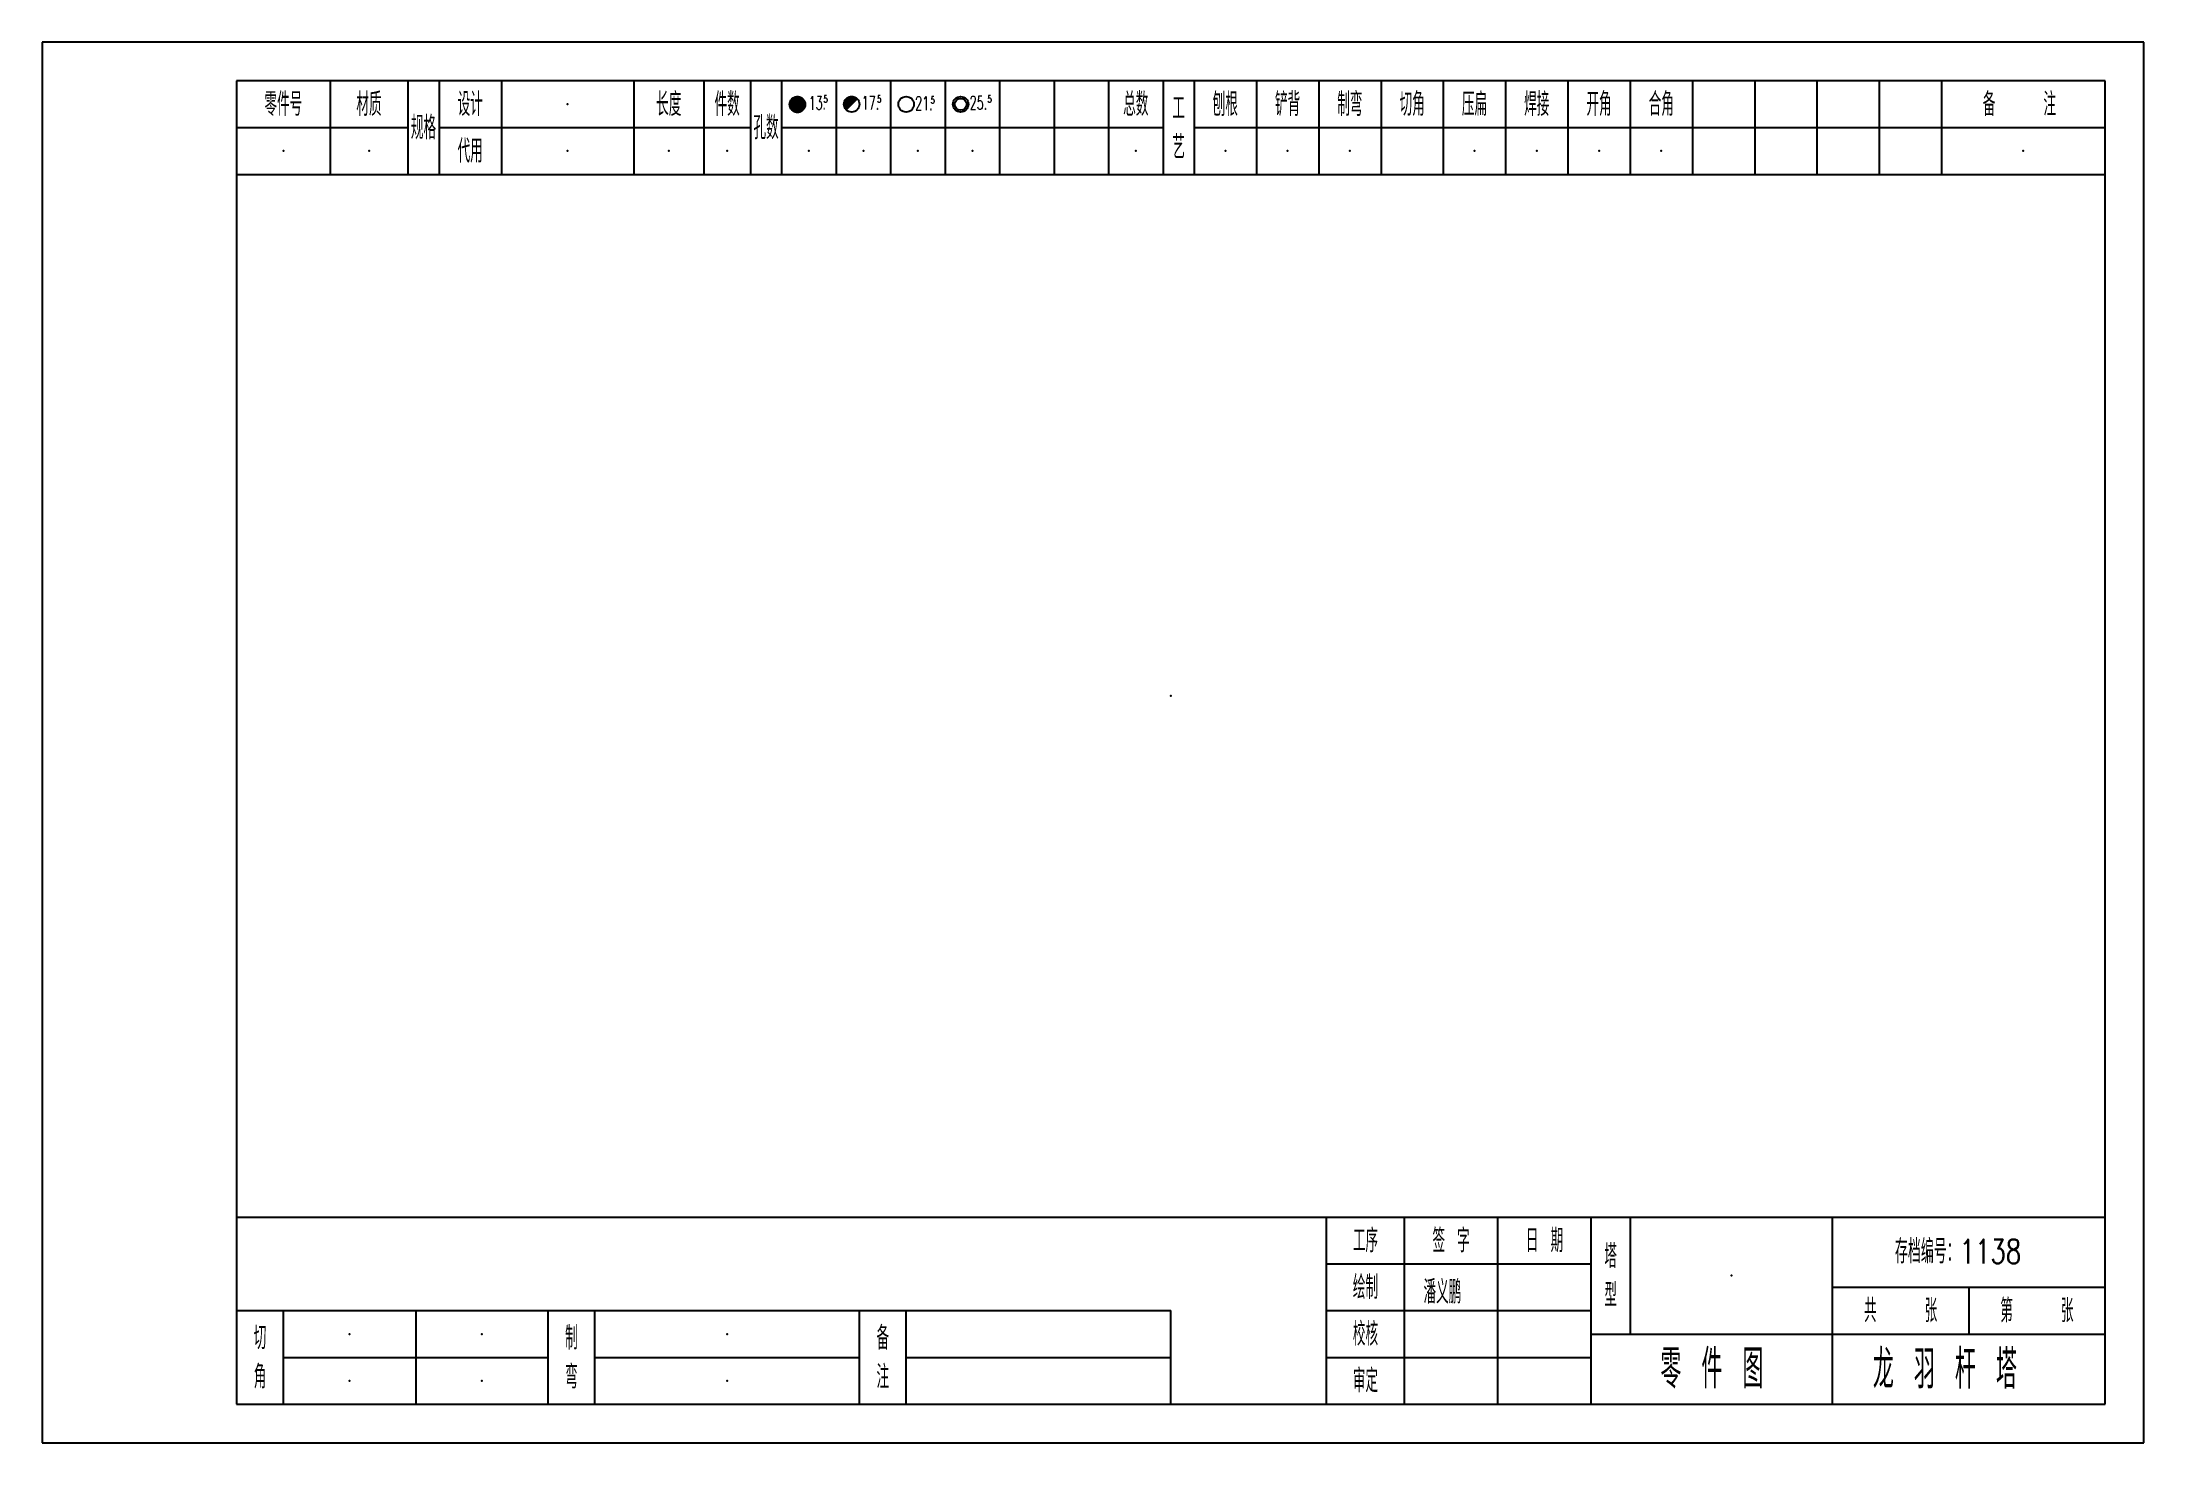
# Model space of a CAD drawing. Header units: millimetres. Extents: x 0 to 270, y 0 to 180.
import ezdxf

# ---------------------------------------------------------------- set-up
doc = ezdxf.new("R2010")
doc.units = ezdxf.units.MM
doc.header["$LTSCALE"] = 20
doc.styles.add('SYMBOL_TXT', font='txt.shx', dxfattribs={"width": 0.6})
doc.styles.add('TITLE_TXT', font='simplex.shx', dxfattribs={"width": 0.75, "height": 2.5, "bigfont": 'gbhzfs.shx'})
pattern_1 = [(0, (-3, 0), (0, 0.0125), [])]

# ---------------------------------------------------------------- blocks, each defined once
blk = doc.blocks.new('M12_HOLE')
h = blk.add_hatch()
h.set_pattern_fill('LINE', scale=0.1, style=0)
h.set_pattern_definition(pattern_1)
h.paths.add_polyline_path([(-5, 0, 1), (-1, 0, 1)])
at = {"color": 7}
blk.add_circle((-3, 0), 2, dxfattribs=at)
at = {"color": 7, "attachment_point": 1, "style": 'SYMBOL_TXT'}
for s, insert, char_height, width in [('13\\f??|b0|i0|c0|p54;.', (-0.12, 2.11), 3.5, 5.7075), ('5', (3.74, 2.26), 1.8, 2.9309)]:
    blk.add_mtext(s, dxfattribs=dict(at, insert=insert, char_height=char_height, width=width))
blk = doc.blocks.new('M16_HOLE')
h = blk.add_hatch()
h.set_pattern_fill('LINE', scale=0.1, style=0)
h.set_pattern_definition(pattern_1)
h.paths.add_polyline_path([(-1.59, 1.41, 0.668179), (-5, 0, 0.198912), (-4.41, -1.41)])
at = {"color": 7}
blk.add_circle((-3, 0), 2, dxfattribs=at)
at = {"color": 7, "attachment_point": 1, "style": 'SYMBOL_TXT'}
for s, insert, char_height, width in [('17.', (-0.44, 2.13), 3.5, 6.3164), ('5', (3.56, 2.25), 1.8, 1.822)]:
    blk.add_mtext(s, dxfattribs=dict(at, insert=insert, char_height=char_height, width=width))
blk = doc.blocks.new('M20_HOLE')
at = {"color": 7}
blk.add_circle((-3, 0), 2, dxfattribs=at)
at = {"color": 7, "attachment_point": 1, "style": 'SYMBOL_TXT'}
for s, insert, char_height, width in [('21.', (-0.69, 2.01), 3.5, 6.0735), ('5', (3.32, 2.01), 1.8, 1.4576)]:
    blk.add_mtext(s, dxfattribs=dict(at, insert=insert, char_height=char_height, width=width))
blk = doc.blocks.new('M24_HOLE')
at = {"color": 7}
for radius in [2, 1.5]:
    blk.add_circle((-3, 0), radius, dxfattribs=at)
at = {"color": 7, "attachment_point": 1, "style": 'SYMBOL_TXT'}
for s, insert, char_height, width in [('25.', (-0.69, 2.13), 3.5, 2.4294), ('5', (3.93, 2.25), 1.8, 1.9435)]:
    blk.add_mtext(s, dxfattribs=dict(at, insert=insert, char_height=char_height, width=width))

msp = doc.modelspace()

# ---------------------------------------------------------------- linework, layer by layer
for p, q in [((270, 180), (0, 180)), ((0, 180), (0, 0)), ((270, 0), (270, 180)), ((265, 175), (25, 175)), ((25, 175), (25, 5)), ((37, 175), (37, 163)), ((47, 175), (47, 163)), ((51, 175), (51, 163)), ((59, 175), (59, 163)), ((76, 175), (76, 163)), ((85, 175), (85, 163)), ((91, 175), (91, 163)), ((95, 175), (95, 163)), ((102, 175), (102, 163)), ((109, 175), (109, 163)), ((116, 175), (116, 163)), ((123, 175), (123, 163)), ((130, 175), (130, 163)), ((137, 175), (137, 163)), ((144, 175), (144, 163)), ((148, 175), (148, 163)), ((156, 175), (156, 163)), ((164, 175), (164, 163)), ((172, 175), (172, 163)), ((180, 175), (180, 163)), ((188, 175), (188, 163)), ((196, 175), (196, 163)), ((204, 175), (204, 163)), ((212, 175), (212, 163)), ((220, 175), (220, 163)), ((228, 175), (228, 163)), ((236, 175), (236, 163)), ((244, 175), (244, 163)), ((265, 5), (265, 175)), ((25, 169), (47, 169)), ((51, 169), (91, 169)), ((95, 169), (144, 169)), ((148, 169), (265, 169)), ((25, 163), (265, 163)), ((25, 29), (265, 29)), ((165, 5), (165, 29)), ((175, 5), (175, 29)), ((187, 5), (187, 29)), ((199, 5), (199, 29)), ((204, 29), (204, 14)), ((230, 5), (230, 29)), ((165, 23), (199, 23)), ((230, 20), (265, 20)), ((247.5, 20), (247.5, 14)), ((25, 17), (145, 17)), ((31, 5), (31, 17)), ((48, 17), (48, 5)), ((65, 5), (65, 17)), ((71, 5), (71, 17)), ((105, 5), (105, 17)), ((111, 5), (111, 17)), ((145, 5), (145, 17)), ((165, 17), (199, 17)), ((199, 14), (265, 14)), ((31, 11), (65, 11)), ((71, 11), (105, 11)), ((111, 11), (145, 11)), ((165, 11), (199, 11)), ((25, 5), (265, 5)), ((0, 0), (270, 0))]:
    msp.add_line(p, q)
msp.add_lwpolyline([(96.03, 171.99, -1), (98.03, 171.99, -1)], format="xyb", close=True)
for p in [(67.5, 172), (31, 166), (42, 166), (67.5, 166), (80.5, 166), (88, 166), (98.5, 166), (105.5, 166), (112.5, 166), (119.5, 166), (140.5, 166), (152, 166), (160, 166), (168, 166), (184, 166), (192, 166), (200, 166), (208, 166), (254.5, 166), (145, 96), (217, 21.5), (39.5, 14), (56.5, 14), (88, 14), (39.5, 8), (56.5, 8), (88, 8)]:
    msp.add_point(p)

# ---------------------------------------------------------------- block references
at = {"xscale": 0.5, "yscale": 0.5, "zscale": 0.5}
for name, p in [('M12_HOLE', (98.53, 171.99)), ('M16_HOLE', (105.5, 172)), ('M20_HOLE', (112.5, 172)), ('M24_HOLE', (119.5, 172))]:
    msp.add_blockref(name, p, dxfattribs=at)

# ---------------------------------------------------------------- texts
at = {"style": 'TITLE_TXT', "width": 0.75}
for s, height, p in [('存档编号：1138', 3.076, (238.02, 23.07)), ('潘义鹏', 3, (177.45, 17.91)), ('龙 羽 杆 塔', 5, (235.17, 6.97))]:
    msp.add_text(s, height=height, dxfattribs=at).set_placement(p)
at = {"attachment_point": 5, "style": 'TITLE_TXT'}
for s, insert, char_height, width in [('零件号', (31, 172), 3, 15), ('材质', (42, 172), 3, 8), ('设计', (55, 172), 3, 8), ('长度', (80.5, 172), 3, 8), ('件数', (88, 172), 3, 6), ('总数', (140.5, 172), 3, 7), ('工\\P艺', (146, 169), 3, 4), ('刨根', (152, 172), 3, 8), ('铲背', (160, 172), 3, 8), ('制弯', (168, 172), 3, 8), ('切角', (176, 172), 3, 8), ('压扁', (184, 172), 3, 8), ('焊接', (192, 172), 3, 8), ('开角', (200, 172), 3, 8), ('合角', (208, 172), 3, 8), ('备    注', (254, 172), 3, 22), ('规格', (49, 169), 3, 4), ('孔数', (93, 169), 3, 4), ('代用', (55, 166), 3, 8), ('工序', (170, 26), 3, 10), ('签 字', (181, 26), 3, 12), ('日 期', (193, 26), 3, 12), ('塔\\P型', (201.5, 21.5), 3, 5), ('绘制', (170, 20), 3, 10), ('共    张', (238.75, 17), 3, 17.5), ('第    张', (256.25, 17), 3, 17.5), ('切\\P角', (28, 11), 3, 6), ('制\\P弯', (68, 11), 3, 6), ('备\\P注', (108, 11), 3, 6), ('校核', (170, 14), 3, 10), ('零 件 图', (214.5, 9.5), 5, 31), ('审定', (170, 8), 3, 10)]:
    msp.add_mtext(s, dxfattribs=dict(at, insert=insert, char_height=char_height, width=width))

doc.saveas('drawing.dxf')
